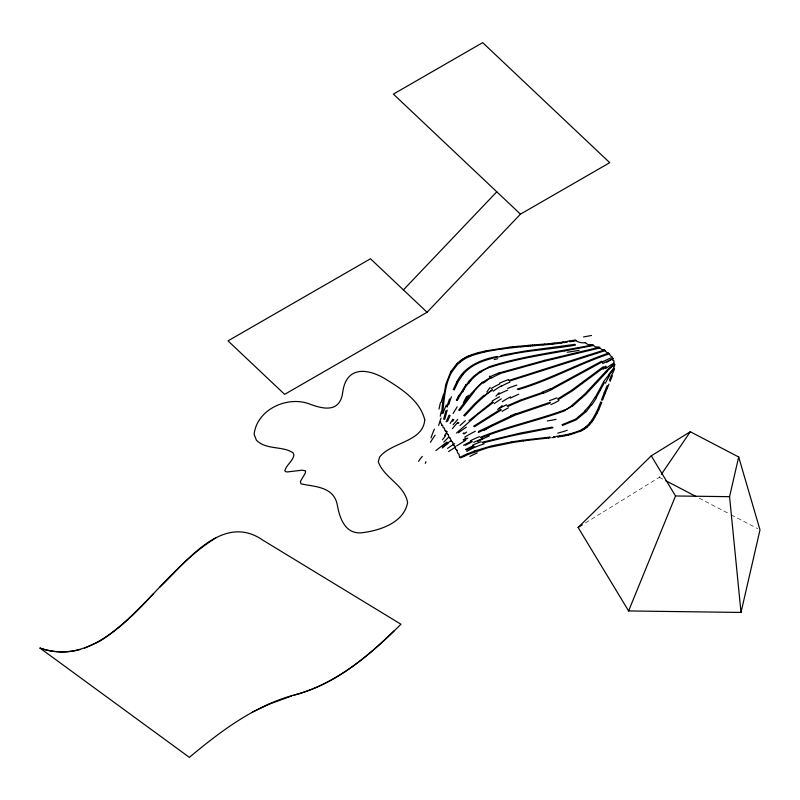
<?xml version="1.0" encoding="UTF-8"?>
<svg xmlns="http://www.w3.org/2000/svg" width="800" height="800" viewBox="0 0 800 800"><rect width="100%" height="100%" fill="white"/><g stroke="black" fill="none" stroke-linecap="round" stroke-linejoin="round"><path stroke-width="0.6" stroke-dasharray="4 3" d="M585.49 522.9L659.32 477.34L660.7 475.32M659.32 477.34L662.64 479.07M699.15 498.12L730.13 514.28M731.23 514.86L757.79 528.71"/><path stroke-width="1.2" d="M441.61 412.64L442.62 403.07M442.68 412.82C444.32 399.08 444.86 384.46 451.75 372.07M441.59 412.82L441.49 413.69M442.6 413.58L442.66 413M442.63 403.04L445.78 384.4L450.81 371.62M440.54 421.56C440.03 423.29 441.86 423.12 441.64 425.1M741.01 612.44L729.56 496.68L738.69 456.99L690.3 431.75L651.26 455.83L578.11 527.46L628.6 610.95L741.01 612.44L760 529.87L738.69 456.99M445.93 410.69L443.65 419.2M447.22 410.08L444.7 419.43M602.58 400.16L605.31 392.95M601.45 400.14L604.26 392.71M601.79 402.29L598.8 409.65M600.8 401.86L597.73 409.43M604.29 392.63L606.38 387.58M605.34 392.87L607.42 387.83M608.41 375.1A160.31 119.14 42.7 0 1 613.54 368.31L614.47 368.72A12.76 2.02 -74.8 0 1 611.33 375.54L609.42 380.28M628.6 610.95L675.53 495.97L651.26 455.83M610.66 380.12L612.37 375.81L611.33 375.54M610.48 380.55L610.12 381.41M454.2 389.99L458.53 380.99L463.14 374.33M607.43 387.81L608.97 384.16M453.22 389.58L457.01 381.57M606.39 387.56L607.2 385.63M449.1 415.09L446.15 421.89M450.11 415.42L447.54 421.38M597.69 409.52L594.51 415.79M598.75 409.74L597.23 412.92M597.22 412.94L594.75 417.47M600.37 390.12L604.42 382.62M600.33 390.19L596.24 397.67M456.36 400.04L466.07 384.53M457.34 400.44C463.15 389.46 470.3 378.59 481.04 371.87M457.02 381.54C464.58 366.31 481.35 359.33 497.2 356.44M594.49 415.82L593.68 417.24M451.76 372.05L457.47 364.55M603.5 382.13L595.36 397.12M450.81 371.61L456.6 364.05M593.61 417.35L591.78 420.28M594.68 417.59L593.79 419.04M593.76 419.09L592.84 420.52M452.79 419.22L450.13 423.42M452.7 421.3L453.78 419.6M458.62 410.26L471.11 393.6L483.28 381.9M459.59 410.66L474.42 391.38M592.81 420.56L591.84 421.95M591.74 420.33L589.7 423.08M661.39 474.3L690.3 431.75M591.8 422.01L589.67 424.62M589.65 423.14L588.6 424.33M457.84 422.3L452.38 428.62M458.08 423.56L458.78 422.74M463.16 374.31C475.85 359.27 496.72 357.71 514.64 353.57C534.77 349.86 555.28 348.75 575.42 345.09M468.32 381.76L474.26 375.77L480.14 371.37M463.71 415.57L474.94 403.54L483.83 395.32M464.64 416.03L475.85 404.01L484.72 395.81M585.06 411.16L575.67 419.11L561.97 424.78M585.82 411.8L576.4 419.72L562.41 425.5M589.57 424.74L587.08 427.12M403.42 289.9L496.79 191.79M427.08 312.26L370.48 258.77L228.02 340.87L284.63 394.36L427.08 312.26L520.45 214.15L609.74 162.69L482.68 42.64L393.39 94.11L520.45 214.15M588.49 424.45L587.31 425.61M159.94 587.01C185.35 563.53 222.04 511.63 262.93 540.22L400.97 624.25C370.45 654.51 336.54 683.75 294.1 695.19M153.65 593.51C125.34 624.07 86.04 664.75 40 648.1L189.35 757.36C221.37 730.64 255.66 704.79 296.82 694.27C335.11 683.79 366.07 658.07 393.95 631.03M457.57 364.45L458.88 363.21M456.71 363.93L458.04 362.68M607.35 371.29L585.84 394.36L572.73 406M587.25 425.68L586 426.76M458.98 363.11L460.38 361.93M456.5 433.04L477.99 414.22L493.47 402.36M458.15 362.58L459.57 361.38M468.97 420.67L492.61 401.83M613.27 365.89L614.78 364.63L613.88 364.12L612.37 365.41A192.72 118.66 86.8 0 0 606.44 370.77L584.96 393.87L571.86 405.49M587 427.19L585.69 428.21M585.92 426.82L584.6 427.82M459.67 361.29L461.17 360.15M460.49 361.84L461.97 360.72M483.22 383.14L484.18 382.39M603.31 366.71L571.66 390.23L557.53 399.05M585.59 428.28L584.21 429.21M461.28 360.08L462.86 359.01M462.07 360.65L463.63 359.59M463.06 433.5L463.99 432.84M463.92 434.02L466.71 432.05M584.51 427.89L583.13 428.8M605.81 366.08L572.5 390.76L558.38 399.6M473.59 426.23L500.54 409.31M474.45 426.76L501.39 409.86M462.95 358.95L464.6 357.95M463.72 359.53L465.34 358.55M584.1 429.28L582.72 430.09M578.11 527.46L582.33 524.85M583.02 428.87L581.64 429.67M463.14 439.85L466.04 438.11M463.97 440.39L467.87 438.09M216.47 537.48C172.9 564.27 145.46 610.21 103.31 638.9A62.87 24.91 -46.6 0 1 97.17 642.57L84.42 648.22M464.7 357.9L466.42 356.97M465.44 358.49L467.14 357.59M463.55 445.28L471.52 441.11M465.33 445.3L472.36 441.67M582.54 430.18L581.06 430.94M581.47 429.76L579.99 430.5M601.55 361.21L550.77 388.93M465.51 449.53L473.36 445.71M466.31 450.1L474.11 446.31M456.98 450.2A5.29 0.98 84.7 0 0 458.16 453.5L458.99 454.1A5.37 0.81 86.9 0 0 459.87 457.33L464.04 455.36M252.36 712.13L269.48 704.07L291.4 696.1M603.26 361.31L551.59 389.5M466.5 356.93L468.29 356.08M478.29 432.5L515.23 415.09L550.11 403.2M467.22 357.55L468.99 356.72M478.53 431.4L510.96 415.97M507.06 405.87L520.44 400.07L542.43 392.46M507.92 406.42L521.29 400.65L543.26 393.04M565.08 410.65C537.51 420.81 508.49 426.89 481.1 437.88M463.47 456.58L460.71 457.94L459.88 457.41M463.52 456.55L464.88 455.91M564.21 410.11C536.6 420.14 507.63 426.32 480.26 437.3M580.92 431.01L570.45 434.59M464.12 455.32L465.48 454.7M464.96 455.87L467.8 454.6M579.85 430.57L573.09 433.03M465.59 454.65L466.95 454.05M468.36 356.05L472.14 354.54M469.06 356.68L470.87 355.92M467.09 453.99L474.7 450.97M467.94 454.54L488.19 447.6L513.12 442.44M515.51 414.05L550.32 402.22M470.94 355.9L472.8 355.2M488.91 366.83C522.65 355.82 558.16 351.96 592.81 344.85L595.09 346.78L599.25 347.28L601.62 349.44L604.53 350L606.55 352.27L609.33 353.7L610.4 355.72L612.27 357.11A3.09 0.76 80.8 0 0 613.2 360.6M489.79 367.4C514.15 359.4 539.63 355.39 564.81 350.88M499.15 372.95L544.93 360.26M500.02 373.52L544.53 361.2L599.8 347.98M508.73 380.48L604.53 350M509.59 381.06L605.17 350.66M517.33 389.05C548.82 379.85 577.65 363.71 608.61 353.08M518.17 389.64C549.61 380.54 578.58 364.05 609.37 353.81M474.79 450.94L491.77 445.85L511.98 441.82M472.19 354.52L478.08 352.69M472.85 355.18L484.68 351.94M482.06 442.31L520.72 432.98L552.3 427.1M482.76 442.95L512.29 435.68M573.01 433.06L571.2 433.56M478.11 352.68L486.13 350.81M571.03 433.6L569.37 434.02M544.94 360.26L599.25 347.28M570.27 434.63L568.56 435.03M569.13 434.08L567.35 434.48M80.15 649.52C67.01 653.18 52.89 652.36 40 648.1M500.83 355.62L506.81 354.32M512.39 435.66L542.89 429.63M568.3 435.09L566.47 435.48M567.28 434.49L565.49 434.86M484.71 351.94L494.7 350.06M506.81 354.32L524.77 351.08L575.05 344.34M553.05 427.77L543.23 429.57M486.14 350.81L508.15 347.39M566.43 435.49L564.69 435.83M592.81 344.85L588.22 344.69L585.13 342.55M593.25 345.58L564.81 350.88M565.28 434.9L561.6 435.56M564.43 435.87L562.72 436.17M573.63 341.11L571.6 341.45M573.69 341.1L575.79 340.73L575.63 339.96L571.4 340.67M562.49 436.21L560.44 436.54M571.28 340.69L569.3 341.01M571.49 341.47L569.52 341.79M494.72 350.06L500.68 349.15M569.14 341.04L567.21 341.35M512.09 441.8L522.26 440.29M561.37 435.6L559.86 435.83M513.24 442.42L523.4 440.93M566.32 341.49L565.61 341.6M567.26 342.15L565.26 342.46M560.4 436.55L558.71 436.8M564.46 341.77L563.06 341.98M564.49 342.57L563.79 342.68M559.4 435.9L557.42 436.18M563.04 341.98L561.7 342.17M562.65 342.84L561.09 343.06M500.7 349.15L502.67 348.88M558.54 436.82L557.32 436.99M561.06 343.07L559.92 343.22M560.32 342.37L558.95 342.55M522.34 440.27L549.05 437.2M502.7 348.87L504.66 348.62M523.49 440.91L533.81 439.63M556.66 436.29L555.81 436.4M558.84 342.57L554.7 343.08M559.04 343.34L557.2 343.58M504.69 348.61L520.62 346.86M555.28 437.26L554.49 437.36M556.75 343.63L553.04 344.06M554.19 436.6L553.56 436.68M554.28 437.38L553.01 437.54M508.19 347.38L510.15 347.16M552.54 437.59L551.79 437.68M554.67 343.08L552.82 343.29M533.88 439.62L548.26 438.07M510.19 347.15L512.15 346.93M550.07 437.09L549.44 437.16M550.14 437.87L548.46 438.05M512.2 346.93L514.16 346.72M552.71 343.3L550.78 343.5M552.91 344.07L552.23 344.14M514.21 346.71L516.16 346.51M516.23 346.5L518.18 346.31M551.77 344.19L551.08 344.26M550.88 344.28L549.05 344.46M518.24 346.3L526.24 345.56M549.42 343.63L548.73 343.7M548.54 343.71L544.65 344.06M520.69 346.86L522.62 346.68M548.86 344.48L547.01 344.65M522.7 346.67L524.63 346.49M524.71 346.49L526.64 346.32M546.83 344.66L542.94 344.99M526.33 345.56L528.26 345.39M526.73 346.31L528.65 346.15M544.48 344.08L534.45 344.88M528.36 345.38L530.28 345.22M528.75 346.14L530.67 345.98M530.39 345.21L532.31 345.05M530.77 345.97L532.68 345.81M542.88 345L534.82 345.64M532.42 345.05L534.33 344.89M534.7 345.65L532.79 345.8M675.53 495.97L729.56 496.68M441.71 425.13C443.84 424.81 441.97 428.47 444.41 428.07A3.89 0.68 85.3 0 0 445.26 430.81M445.27 430.84L446.28 431.18M447.35 434.21L448.31 434.62M449.55 437.83L450.46 438.31M665.96 480.81L695.83 496.39M452.67 442.17L451.81 441.65A4.83 1.06 82.6 0 1 450.44 438.35M613.2 360.32L614.04 360.85L613.88 364.08M454.04 445.59L454.87 446.13A5.18 1.07 83.4 0 0 456.18 449.54M456.18 449.58L457.01 450.13M609.01 375.3A159.17 118.41 38.8 0 1 614.53 368.78M614.78 364.64A4.7 0.55 -77.3 0 1 613.51 368.35M605.6 368.55A170.78 78.18 -64.1 0 1 613.72 363.17M606.82 362.36A173.2 81.58 -65.4 0 1 613.46 358.39M602.7 363.55A174.75 78.26 -53.8 0 1 611.63 359.22M601.22 362.57A176.19 79.21 -54.1 0 1 611.1 357.8M579.14 350.36A137 30.79 -14 0 1 567.22 352.26M585.12 342.77A12.22 8.37 -11.1 0 1 575.93 340.64M591.45 335.47A137.57 19.72 -12.5 0 1 583.51 336.96M440.36 402.88A110.52 22.15 -88.2 0 1 439.01 409.05M447.19 431.44A111.79 30.89 84.8 0 1 444.55 435.56M449.31 401.48A97.54 10.05 -72.4 0 1 447.05 407.11M445.54 435.59A97.24 16.45 -77.6 0 1 442.45 439.76M457.18 406.83A90.8 5.8 -60.8 0 1 453.08 413.49M447.35 434.18A4.27 0.84 84 0 1 446.25 431.22M470.84 379.94A91.97 2.22 -59 0 1 468.69 383.47M457.74 419.39A96.25 8.12 -53.1 0 1 453.06 424.82M449.55 437.81A4.58 0.97 83 0 1 448.29 434.66M448.66 437.11A95.73 10.85 -54.8 0 1 443.79 442.07M465.38 420.69A112.44 7.11 -44.5 0 1 460.05 425.5M448.08 443.3A111.73 10.51 -46.1 0 1 442.2 448.03M435.94 450.56A133.1 9.97 -32.3 0 1 446.97 442.1M454.04 445.56A5.03 1.1 82.7 0 1 452.64 442.22M418.63 461.37A132.14 15.37 -30.7 0 1 422.31 456.4M442.49 446.78A141.36 39.03 -18.5 0 1 451.41 440.43M456.62 445.95A140.27 33.67 -20.5 0 1 465.69 440.3M447.52 448.42A152.75 58.79 -9.1 0 1 454.71 443.66M466.79 451.4A153.05 49.41 -13 0 1 475.04 447.09M448.58 451.59A181.32 72.89 -4.1 0 1 455.61 447.13M469.9 456.43A180.53 63.17 -7.8 0 1 477.24 452.91M475.66 446.96A93.92 46.58 2.5 0 1 484.16 443.84M556.04 419.34A118.41 61.79 9 0 1 547.29 420.97M591.21 404.83A134.49 101.67 23.9 0 1 586.08 411.8M595.12 397.13A153.81 113.87 15.8 0 1 590.35 404.21M603.41 382A157.85 117.89 29.7 0 1 608.62 375.27M605.41 383.19A157.1 116.88 41.4 0 1 609.48 375.68M596.37 397.85A154.77 114.92 17.1 0 1 591.68 405.04M590.39 404.48A134.73 100.15 17.2 0 1 584.67 410.95M567.28 430.25A118.82 73.81 16 0 1 557.81 433.12M472.5 445.28A93.09 49.14 5 0 1 481.08 441.72M473.73 442.33A105.89 53.03 -2 0 1 482.34 438.75M571.94 405.59A84.18 66.5 50.5 0 1 564.45 410.46M607.24 371.01A191.73 118.08 86.7 0 1 613.18 365.64M572.55 405.77A85.26 66.81 43.8 0 1 564.78 410.16M470.55 440.67A105.01 55.63 -0.1 0 1 479.36 436.68M477.72 441.51A139.28 51.82 -14 0 1 489.29 435.88M510.87 415.68A188.97 163.87 -89.9 0 1 515.43 413.79M556.8 397.86A120.41 94.17 43.2 0 1 549.46 400.6M603.1 369.25A182.48 82.38 -63.6 0 1 606.36 366.91M558.97 400.55A124.05 99.31 53.8 0 1 550.89 404.64M464.7 437.13A137.23 60.34 -10.5 0 1 475.26 431.26M484.17 430.5A167.77 33.3 -27.2 0 1 492.49 425.15M499.98 408.07A180.9 159.19 80.3 0 1 506.62 404.75M550.62 388.66A168.57 136.31 52.1 0 1 542.25 392.08M551.66 389.62A169.49 137.56 54.2 0 1 543.35 393.22M502.06 411.37A179.15 154.94 -90 0 1 508.46 407.8M458.38 432.8A172.17 47.18 -24.2 0 1 466.34 427.1M425.27 463.31A125.62 10.45 -45.6 0 1 425.94 461.68M497.67 409.45A167.27 13.65 -38.5 0 1 502.23 405.61M492.14 401.06A150.38 134.25 61.6 0 1 499.59 396.74M498.64 394.26A135.37 118.04 84.4 0 1 507.65 390.17M507.63 388.44A134.34 108.78 -73.1 0 1 516.84 385.12M510.29 398.17A134.25 100.77 -62.1 0 1 518.71 394.24M502.29 401.67A133.97 110.49 -76.9 0 1 510.47 396.85M494.26 403.65A148.84 130.93 79.1 0 1 501.28 398.84M495.92 396.18A144.77 9.32 -46.4 0 1 499.11 392.7M484.22 395.76A122.45 108.73 36.5 0 1 492.19 390.23M491.12 388.61A102.55 91.57 64 0 1 499.72 383.95M499.51 383.26A99.2 86.23 87.5 0 1 508.49 379.6M501.28 386.25A98.74 83.63 -81.5 0 1 509.87 382.17M493.23 391.21A100.98 88.3 84.2 0 1 501.25 385.91M484.82 395.93A120.99 108.28 58.1 0 1 492.29 389.67M430.4 442.31A143.82 27.21 -41.3 0 1 435.09 435.22M489.97 376.02A105.18 0.82 -49.6 0 1 489.4 376.69M486.78 392.08A126.69 11.1 -53.3 0 1 490.12 387.34M483.36 382.01A78.74 70.73 43.4 0 1 490.59 377.51M490.2 376.83A76.6 68.95 67.3 0 1 499.12 372.89M491.47 378.08A75.93 67.79 81.3 0 1 500.1 373.76M484.32 382.57A77.23 69.61 63.5 0 1 491.19 377.56M476.27 388.23A94.34 84.06 33.1 0 1 482.4 382.29M474.03 391.1A108.34 92.45 11.1 0 1 476.51 388.48M431.02 437.92A125.63 31.16 -45.8 0 1 434.4 429.15M463.35 402.79A120.62 21.93 -56.2 0 1 466.6 396.54M464.37 402.1A134.96 41.3 -49.4 0 1 468.26 395.25M466.42 384.7A78.11 63.43 -3.2 0 1 468.68 381.97M480.25 371.53A63.02 57.52 44.8 0 1 489.12 367.3M481.07 371.92A62.22 57.26 66.2 0 1 489.69 367.18M442.98 413.13A133.67 53.19 -44.4 0 1 446.38 404.92M438.66 425.42A119.56 32.69 -51.2 0 1 441.08 418.04M457 400.46A135.14 33.29 -59.5 0 1 458.82 395.38M448.81 404.31A135.1 46.59 -52.9 0 1 451.45 396.74M462.83 391.91A147.53 55.26 -51 0 1 466.1 384.77M494.25 359.55A184.81 38.46 -17.7 0 1 497.69 358.75M441.1 402.46A146.38 68.26 -45.4 0 1 443.63 394.13M447.06 406.53A133.84 47.59 -52.2 0 1 449.54 398.88M440.26 416.28A133.16 42.95 -54.4 0 1 441.23 411.73M424.75 419.86C422.97 442.21 391.48 441.88 379.63 457.03L378.29 461.7C383.87 477.97 404.62 484.84 407.6 502.58C404.01 522.27 380.9 530.23 363.35 532.57C346.21 535.32 340.03 519.72 337.51 506.06C334.47 486.56 315.67 486.96 301.03 483.87L300.4 481.43L305.33 473.09L305.56 470.84L302.11 470.19L287.39 471.93L285.64 471.7L284.8 470.77C286.39 464.82 292.87 461.28 293.95 455.05L293.07 452.78C282 445.62 266.27 450.16 256.43 440.25L254.12 434.3C256.79 409.77 286.77 395.7 308.99 403.8C323.75 409.4 340.07 412.92 342.78 391.99C346.27 366.07 367.39 368.07 385.64 379.1C401.36 388.93 420.1 400.61 424.75 419.86"/></g></svg>
